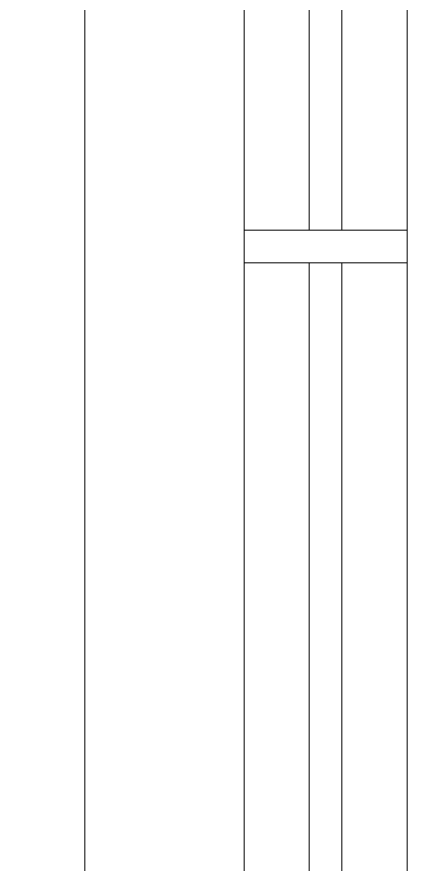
# Model space of a CAD drawing. Header units: inches. Extents: x 46946 to 48441, y 40324 to 42003.
# Drawn here: x 47973.63 to 47985.6, y 41284.88 to 41310.84 of the extents above; entities that cross this region are included whole.
import ezdxf

# ---------------------------------------------------------------- set-up
doc = ezdxf.new("R2010")
doc.units = ezdxf.units.IN
doc.header["$MEASUREMENT"] = 0
for name, color, linetype, lineweight in [('8_ TYPICAL FLOOR PLAN__6th _ 10th__dwg _3_', 8, 'Continuous', 9), ('A-GLAZ-CURT', 52, 'Continuous', 9), ('A-GLAZ-CWMG', 51, 'Continuous', 9), ('THIN', 7, 'Continuous', 9)]:
    doc.layers.add(name, color=color, linetype=linetype, lineweight=lineweight)

# ---------------------------------------------------------------- blocks, each defined once
blk = doc.blocks.new('8_ TYPICAL FLOOR PLAN__6th _ 10th__dwg _3_-696755-Level 06 - Furniture')
at = {"layer": 'THIN', "flags": 128}
blk.add_lwpolyline([(15939.182, -31070.42), (15939.182, -31606.615), (15806.899, -31606.615), (15806.899, -31616.548)], dxfattribs=at)
blk = doc.blocks.new('System Panel - Glazed-935260-Level 06 - Furniture')
at = {"layer": 'A-GLAZ-CURT', "lineweight": 13}
for p, q in [((29.458, 0.5), (-29.458, 0.5)), ((-29.458, 0.5), (-29.458, -0.5)), ((29.458, -0.5), (29.458, 0.5)), ((-29.458, -0.5), (29.458, -0.5))]:
    blk.add_line(p, q, dxfattribs=at)
blk = doc.blocks.new('Rectangular Mullion - Rectangular Mullion-935255-Level 06 - Furniture')
at = {"layer": 'A-GLAZ-CWMG', "lineweight": 20}
for p, q in [((-0.5, 2.5), (0.5, 2.5)), ((-0.5, -2.5), (-0.5, 2.5)), ((0.5, 2.5), (0.5, -2.5)), ((0.5, -2.5), (-0.5, -2.5))]:
    blk.add_line(p, q, dxfattribs=at)
blk = doc.blocks.new('Rectangular Mullion - Rectangular Mullion-935257-Level 06 - Furniture')
at = {"layer": 'A-GLAZ-CWMG'}
for p, q in [((47980.602, 41304.308), (47980.602, 41363.225)), ((47985.602, 41304.308), (47985.602, 41363.225))]:
    blk.add_line(p, q, dxfattribs=at)
blk = doc.blocks.new('Rectangular Mullion - Rectangular Mullion-935258-Level 06 - Furniture')
at = {"layer": 'A-GLAZ-CWMG'}
for p, q in [((47980.602, 41244.391), (47980.602, 41303.308)), ((47985.602, 41244.391), (47985.602, 41303.308))]:
    blk.add_line(p, q, dxfattribs=at)

msp = doc.modelspace()

# ---------------------------------------------------------------- block references
at = {"layer": '8_ TYPICAL FLOOR PLAN__6th _ 10th__dwg _3_', "color": 7}
msp.add_blockref('8_ TYPICAL FLOOR PLAN__6th _ 10th__dwg _3_-696755-Level 06 - Furniture', (32036.537, 72735.541), dxfattribs=at)
at = {"layer": 'A-GLAZ-CURT', "rotation": 270}
for p in [(47983.102, 41333.766), (47983.102, 41273.85)]:
    msp.add_blockref('System Panel - Glazed-935260-Level 06 - Furniture', p, dxfattribs=at)
at = {"layer": 'A-GLAZ-CWMG'}
for name in ['Rectangular Mullion - Rectangular Mullion-935257-Level 06 - Furniture', 'Rectangular Mullion - Rectangular Mullion-935258-Level 06 - Furniture']:
    msp.add_blockref(name, (0, 0), dxfattribs=at)
at = {"layer": 'A-GLAZ-CWMG', "extrusion": (0, 0, -1), "rotation": 270}
msp.add_blockref('Rectangular Mullion - Rectangular Mullion-935255-Level 06 - Furniture', (-47983.102, 41303.808), dxfattribs=at)

doc.saveas('drawing.dxf')
